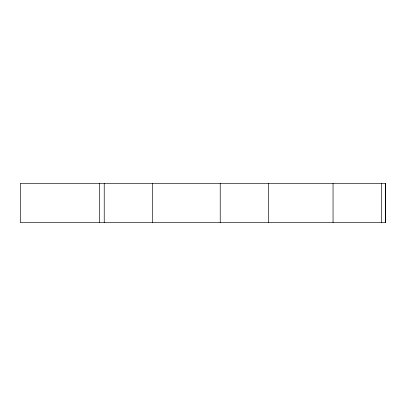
<?xml version="1.0" encoding="UTF-8"?>
<svg xmlns="http://www.w3.org/2000/svg" width="406" height="406" viewBox="0 0 406 406"><rect width="100%" height="100%" fill="white"/><g stroke="black" fill="none" stroke-linecap="round" stroke-linejoin="round"><path stroke-width="0.61" d="M385.304 183.431L385.304 222.569M381.346 183.431L381.346 222.569M333.047 183.431L333.047 222.569M268.518 183.431L268.518 222.569M220.219 183.431L220.219 222.569M152.524 183.431L152.524 222.569M104.225 183.431L104.225 222.569M99.475 183.431L99.475 222.569M385.7 183.431L20.3 183.431L20.3 222.569L385.7 222.569L385.7 183.431"/></g></svg>
